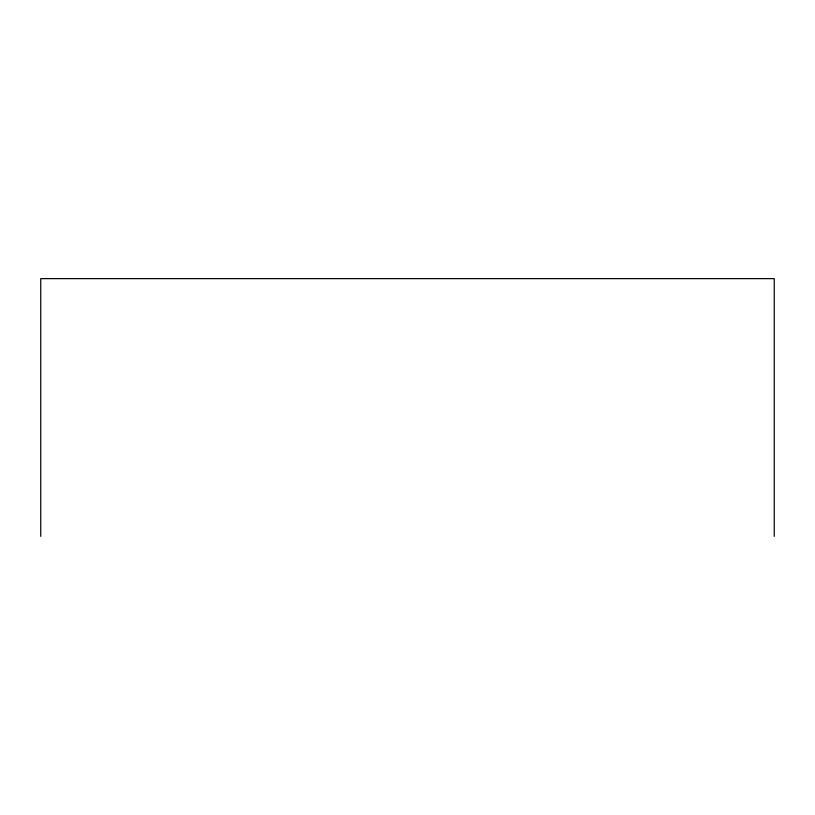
<?xml version="1.0" encoding="UTF-8"?>
<svg xmlns="http://www.w3.org/2000/svg" width="815" height="815" viewBox="0 0 815 815"><rect width="100%" height="100%" fill="white"/><g stroke="black" fill="none" stroke-linecap="round" stroke-linejoin="round"><path stroke-width="1.22" d="M774.25 536.372L774.25 278.628L40.75 278.628L40.75 536.372"/></g></svg>
